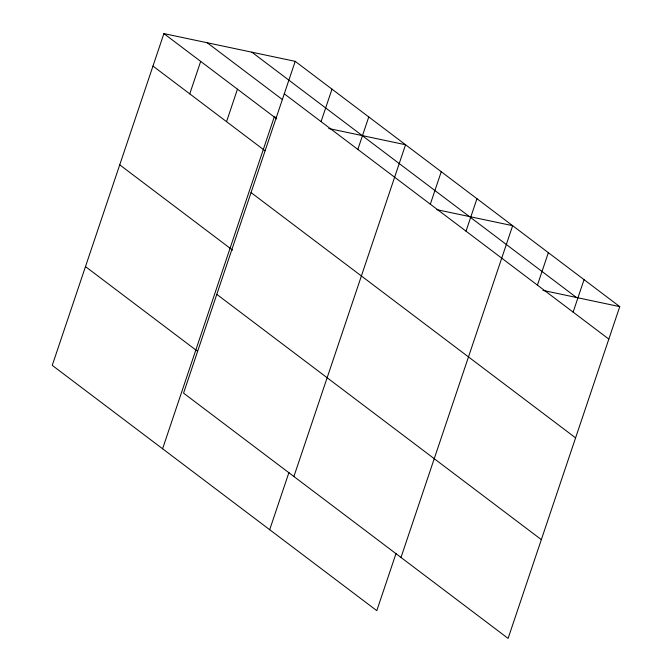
<?xml version="1.0" encoding="UTF-8"?>
<svg xmlns="http://www.w3.org/2000/svg" width="672" height="672" viewBox="0 0 672 672"><rect width="100%" height="100%" fill="white"/><g stroke="black" fill="none" stroke-linecap="round" stroke-linejoin="round"><path stroke-width="1.01" d="M295.21 61.345L183.557 393.12L508.099 638.4L619.752 306.634L295.21 61.345L163.901 33.6L52.248 365.366L376.79 610.655L396.068 553.367M189.756 93.87L200.684 61.396M226.54 121.666L237.46 89.2M162.59 448.762L274.243 116.995L276.259 117.424M321.065 121.615L331.993 89.149M357.84 149.419L368.768 116.945M269.69 529.704L288.968 472.424M293.899 476.515L405.552 144.749L328.734 128.512M430.324 204.196L441.252 171.73M466.024 231.176L476.952 198.71M400.999 557.458L512.652 225.691L436.85 209.672M537.424 285.138L548.352 252.672M573.124 312.119L584.052 279.653M542.942 290.396L619.752 306.634M251.874 52.189L576.425 297.469M284.281 93.82L608.824 339.1M207.228 42.756L282.467 99.616M163.901 33.6L276.738 118.877M152.972 66.066L264.978 150.721M251.042 192.587L575.585 437.867M119.734 164.842L232.571 250.118M216.796 294.353L541.338 539.633M85.487 266.599L197.492 351.254"/></g></svg>
